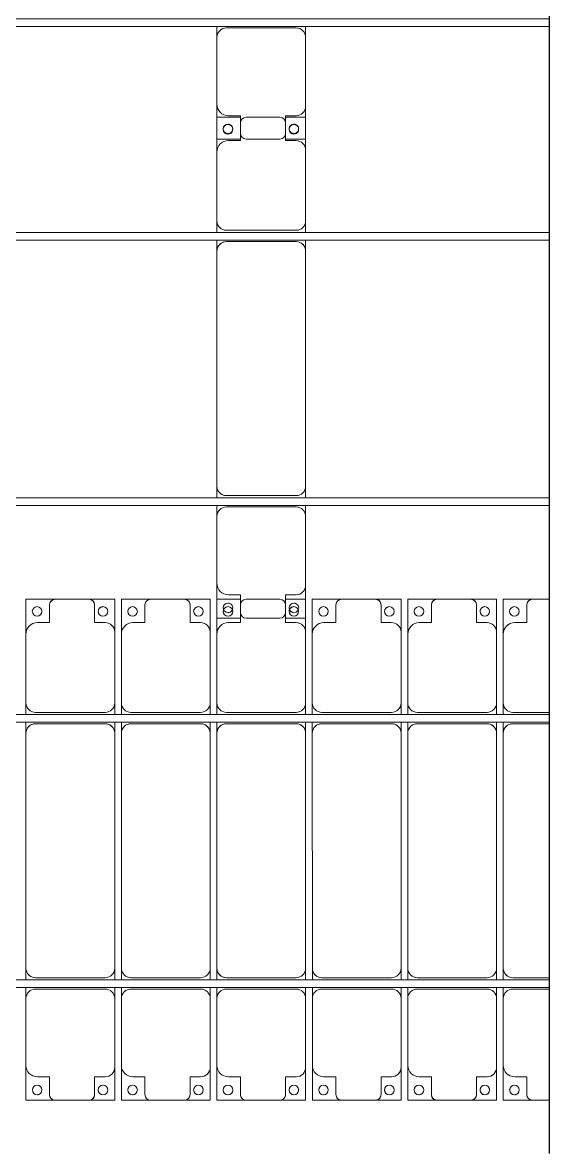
# Model space of a CAD drawing. Header units: millimetres. Extents: x -496478 to -186190, y -204059 to -87354.
# Drawn here: x -381991 to -379232, y -170997 to -165073 of the extents above; entities that cross this region are included whole.
import ezdxf

# ---------------------------------------------------------------- set-up
doc = ezdxf.new("R2010")
doc.units = ezdxf.units.MM
for name, color, linetype, lineweight in [('A-DETL-MBND', 5, 'Continuous', 9), ('A-GENM', 13, 'Continuous', 9), ('S-BEAM', 12, 'Continuous', 9)]:
    doc.layers.add(name, color=color, linetype=linetype, lineweight=lineweight)

# ---------------------------------------------------------------- blocks, each defined once
blk = doc.blocks.new('Dải phao đi lại kèm đỡ invester - DẢI PHAO ĐI LẠI-18893-BỐ TRÍ KHUNG KẾT CẤU BÈ PIN 01')
at = {"layer": 'A-DETL-MBND', "color": 8}
for p, q in [((56758.4, 1312.2), (56911.8, 1312.2)), ((56758.4, 1129.7), (56758.4, 1312.2)), ((56911.8, 1312.2), (56758.4, 1312.2)), ((57088.2, 1312.2), (56911.8, 1312.2)), ((57088.2, 1312.2), (57223.4, 1312.2)), ((57223.4, 1312.2), (57088.2, 1312.2)), ((57223.4, 1312.2), (57223.4, 1139.7)), ((57258.4, 1312.2), (57411.8, 1312.2)), ((57258.4, 1129.7), (57258.4, 1312.2)), ((57411.8, 1312.2), (57258.4, 1312.2)), ((57588.2, 1312.2), (57411.8, 1312.2)), ((57588.2, 1312.2), (57723.4, 1312.2)), ((57723.4, 1312.2), (57588.2, 1312.2)), ((57723.4, 1312.2), (57723.4, 1139.7)), ((57758.4, 1312.2), (57881.8, 1312.2)), ((57758.4, 1129.7), (57758.4, 1312.2)), ((58088.2, 1312.2), (57911.8, 1312.2)), ((58118.2, 1312.2), (58223.4, 1312.2)), ((58223.4, 1312.2), (58223.4, 1139.7)), ((58258.4, 1312.2), (58411.8, 1312.2)), ((58258.4, 1129.7), (58258.4, 1312.2)), ((58411.8, 1312.2), (58258.4, 1312.2)), ((58588.2, 1312.2), (58411.8, 1312.2)), ((58588.2, 1312.2), (58723.4, 1312.2)), ((58723.4, 1312.2), (58588.2, 1312.2)), ((58723.4, 1312.2), (58723.4, 1139.7)), ((58758.4, 1312.2), (58911.8, 1312.2)), ((58758.4, 1129.7), (58758.4, 1312.2)), ((58911.8, 1312.2), (58758.4, 1312.2)), ((59088.2, 1312.2), (58911.8, 1312.2)), ((59088.2, 1312.2), (59223.4, 1312.2)), ((59223.4, 1312.2), (59088.2, 1312.2)), ((59223.4, 1312.2), (59223.4, 1139.7)), ((59258.4, 1312.2), (59411.8, 1312.2)), ((59258.4, 1129.7), (59258.4, 1312.2)), ((59411.8, 1312.2), (59258.4, 1312.2)), ((59500, 1312.2), (59411.8, 1312.2)), ((56881.8, 1282.2), (56881.8, 1189.7)), ((57118.2, 1189.7), (57118.2, 1282.2)), ((57381.8, 1282.2), (57381.8, 1189.7)), ((57618.2, 1189.7), (57618.2, 1282.2)), ((57881.8, 1282.2), (57881.8, 1189.7)), ((58118.2, 1189.7), (58118.2, 1282.2)), ((58381.8, 1282.2), (58381.8, 1189.7)), ((58618.2, 1189.7), (58618.2, 1282.2)), ((58881.8, 1282.2), (58881.8, 1189.7)), ((59118.2, 1189.7), (59118.2, 1282.2)), ((59381.8, 1282.2), (59381.8, 1189.7)), ((56881.8, 1189.7), (56818.4, 1189.7)), ((57173.4, 1189.7), (57118.2, 1189.7)), ((57381.8, 1189.7), (57318.4, 1189.7)), ((57673.4, 1189.7), (57618.2, 1189.7)), ((57881.8, 1189.7), (57818.4, 1189.7)), ((58173.4, 1189.7), (58118.2, 1189.7)), ((58381.8, 1189.7), (58318.4, 1189.7)), ((58673.4, 1189.7), (58618.2, 1189.7)), ((58881.8, 1189.7), (58818.4, 1189.7)), ((59173.4, 1189.7), (59118.2, 1189.7)), ((59381.8, 1189.7), (59318.4, 1189.7)), ((56758.4, 1129.7), (56758.4, 769.7)), ((57223.4, 769.7), (57223.4, 1139.7)), ((57258.4, 1129.7), (57258.4, 769.7)), ((57723.4, 769.7), (57723.4, 1139.7)), ((57758.4, 1129.7), (57758.4, 769.7)), ((58223.4, 769.7), (58223.4, 1139.7)), ((58258.4, 1129.7), (58258.4, 769.7)), ((58723.4, 769.7), (58723.4, 1139.7)), ((58758.4, 1129.7), (58758.4, 769.7)), ((59223.4, 769.7), (59223.4, 1139.7)), ((59258.4, 1129.7), (59258.4, 769.7)), ((56758.4, 708), (56758.4, 769.7)), ((56808.4, 719.7), (57173.4, 719.7)), ((57223.4, 769.7), (57223.4, 708)), ((57258.4, 708), (57258.4, 769.7)), ((57308.4, 719.7), (57673.4, 719.7)), ((57723.4, 769.7), (57723.4, 708)), ((57758.4, 708), (57758.4, 769.7)), ((57808.4, 719.7), (58173.4, 719.7)), ((58223.4, 769.7), (58223.4, 708)), ((58258.4, 708), (58258.4, 769.7)), ((58308.4, 719.7), (58673.4, 719.7)), ((58723.4, 769.7), (58723.4, 708)), ((58758.4, 708), (58758.4, 769.7)), ((58808.4, 719.7), (59173.4, 719.7)), ((59223.4, 769.7), (59223.4, 708)), ((59258.4, 708), (59258.4, 769.7)), ((59308.4, 719.7), (59500, 719.7)), ((56758.4, 610.3), (56758.4, 668)), ((57173.4, 660.3), (56808.4, 660.3)), ((57223.4, 668), (57223.4, 610.3)), ((57258.4, 610.3), (57258.4, 668)), ((57673.4, 660.3), (57308.4, 660.3)), ((57723.4, 668), (57723.4, 610.3)), ((57758.4, 610.3), (57758.4, 668)), ((58173.4, 660.3), (57808.4, 660.3)), ((58223.4, 668), (58223.4, 610.3)), ((58258.4, 610.3), (58258.4, 668)), ((58673.4, 660.3), (58308.4, 660.3)), ((58723.4, 668), (58723.4, 610.3)), ((58758.4, 610.3), (58758.4, 668)), ((59173.4, 660.3), (58808.4, 660.3)), ((59223.4, 668), (59223.4, 610.3)), ((59258.4, 610.3), (59258.4, 668)), ((59500, 660.3), (59308.4, 660.3)), ((56758.4, 610.3), (56758.4, -620.3)), ((57223.4, -620.3), (57223.4, 610.3)), ((57258.4, 610.3), (57258.4, -620.3)), ((57723.4, -620.3), (57723.4, 610.3)), ((57758.4, 610.3), (57758.4, -620.3)), ((58223.4, -620.3), (58223.4, 610.3)), ((58258.4, 610.3), (58258.4, -620.3)), ((58723.4, -620.3), (58723.4, 610.3)), ((58758.4, 610.3), (58758.4, -620.3)), ((59223.4, -620.3), (59223.4, 610.3)), ((59258.4, 610.3), (59258.4, -620.3)), ((56758.4, -682), (56758.4, -620.3)), ((57223.4, -620.3), (57223.4, -682)), ((57258.4, -682), (57258.4, -620.3)), ((57723.4, -620.3), (57723.4, -682)), ((57758.4, -682), (57758.4, -620.3)), ((58223.4, -620.3), (58223.4, -682)), ((58258.4, -682), (58258.4, -620.3)), ((58723.4, -620.3), (58723.4, -682)), ((58758.4, -682), (58758.4, -620.3)), ((59223.4, -620.3), (59223.4, -682)), ((59258.4, -682), (59258.4, -620.3)), ((56808.4, -670.3), (57173.4, -670.3)), ((57308.4, -670.3), (57673.4, -670.3)), ((57808.4, -670.3), (58173.4, -670.3)), ((58308.4, -670.3), (58673.4, -670.3)), ((58808.4, -670.3), (59173.4, -670.3)), ((59308.4, -670.3), (59500, -670.3)), ((56758.4, -779.7), (56758.4, -722)), ((57173.4, -729.7), (56808.4, -729.7)), ((57223.4, -722), (57223.4, -779.7)), ((57258.4, -779.7), (57258.4, -722)), ((57673.4, -729.7), (57308.4, -729.7)), ((57723.4, -722), (57723.4, -779.7)), ((57758.4, -779.7), (57758.4, -722)), ((58173.4, -729.7), (57808.4, -729.7)), ((58223.4, -722), (58223.4, -779.7)), ((58258.4, -779.7), (58258.4, -722)), ((58673.4, -729.7), (58308.4, -729.7)), ((58723.4, -722), (58723.4, -779.7)), ((58758.4, -779.7), (58758.4, -722)), ((59173.4, -729.7), (58808.4, -729.7)), ((59223.4, -722), (59223.4, -779.7)), ((59258.4, -779.7), (59258.4, -722)), ((59500, -729.7), (59308.4, -729.7)), ((56758.4, -779.7), (56758.4, -1129.7)), ((57223.4, -1139.7), (57223.4, -779.7)), ((57258.4, -779.7), (57258.4, -1129.7)), ((57723.4, -1139.7), (57723.4, -779.7)), ((57758.4, -779.7), (57758.4, -1129.7)), ((58223.4, -1139.7), (58223.4, -779.7)), ((58258.4, -779.7), (58258.4, -1129.7)), ((58723.4, -1139.7), (58723.4, -779.7)), ((58758.4, -779.7), (58758.4, -1129.7)), ((59223.4, -1139.7), (59223.4, -779.7)), ((59258.4, -779.7), (59258.4, -1129.7)), ((56758.4, -1312.2), (56758.4, -1129.7)), ((57223.4, -1139.7), (57223.4, -1312.2)), ((57258.4, -1312.2), (57258.4, -1129.7)), ((57723.4, -1139.7), (57723.4, -1312.2)), ((57758.4, -1312.2), (57758.4, -1129.7)), ((58223.4, -1139.7), (58223.4, -1312.2)), ((58258.4, -1312.2), (58258.4, -1129.7)), ((58723.4, -1139.7), (58723.4, -1312.2)), ((58758.4, -1312.2), (58758.4, -1129.7)), ((59223.4, -1139.7), (59223.4, -1312.2)), ((59258.4, -1312.2), (59258.4, -1129.7)), ((56818.4, -1189.7), (56881.8, -1189.7)), ((56881.8, -1189.7), (56881.8, -1282.2)), ((57118.2, -1282.2), (57118.2, -1189.7)), ((57118.2, -1189.7), (57173.4, -1189.7)), ((57318.4, -1189.7), (57381.8, -1189.7)), ((57381.8, -1189.7), (57381.8, -1282.2)), ((57618.2, -1282.2), (57618.2, -1189.7)), ((57618.2, -1189.7), (57673.4, -1189.7)), ((57818.4, -1189.7), (57881.8, -1189.7)), ((57881.8, -1189.7), (57881.8, -1282.2)), ((58118.2, -1282.2), (58118.2, -1189.7)), ((58118.2, -1189.7), (58173.4, -1189.7)), ((58318.4, -1189.7), (58381.8, -1189.7)), ((58381.8, -1189.7), (58381.8, -1282.2)), ((58618.2, -1282.2), (58618.2, -1189.7)), ((58618.2, -1189.7), (58673.4, -1189.7)), ((58818.4, -1189.7), (58881.8, -1189.7)), ((58881.8, -1189.7), (58881.8, -1282.2)), ((59118.2, -1282.2), (59118.2, -1189.7)), ((59118.2, -1189.7), (59173.4, -1189.7)), ((59318.4, -1189.7), (59381.8, -1189.7)), ((59381.8, -1189.7), (59381.8, -1282.2)), ((56911.8, -1312.2), (56758.4, -1312.2)), ((56758.4, -1312.2), (56911.8, -1312.2)), ((56911.8, -1312.2), (57088.2, -1312.2)), ((57223.4, -1312.2), (57088.2, -1312.2)), ((57088.2, -1312.2), (57223.4, -1312.2)), ((57411.8, -1312.2), (57258.4, -1312.2)), ((57258.4, -1312.2), (57411.8, -1312.2)), ((57411.8, -1312.2), (57588.2, -1312.2)), ((57723.4, -1312.2), (57588.2, -1312.2)), ((57588.2, -1312.2), (57723.4, -1312.2)), ((57911.8, -1312.2), (57758.4, -1312.2)), ((57758.4, -1312.2), (57911.8, -1312.2)), ((57911.8, -1312.2), (58088.2, -1312.2)), ((58223.4, -1312.2), (58088.2, -1312.2)), ((58088.2, -1312.2), (58223.4, -1312.2)), ((58411.8, -1312.2), (58258.4, -1312.2)), ((58258.4, -1312.2), (58411.8, -1312.2)), ((58411.8, -1312.2), (58588.2, -1312.2)), ((58723.4, -1312.2), (58588.2, -1312.2)), ((58588.2, -1312.2), (58723.4, -1312.2)), ((58911.8, -1312.2), (58758.4, -1312.2)), ((58758.4, -1312.2), (58911.8, -1312.2)), ((58911.8, -1312.2), (59088.2, -1312.2)), ((59223.4, -1312.2), (59088.2, -1312.2)), ((59088.2, -1312.2), (59223.4, -1312.2)), ((59411.8, -1312.2), (59258.4, -1312.2)), ((59258.4, -1312.2), (59411.8, -1312.2)), ((59411.8, -1312.2), (59500, -1312.2))]:
    blk.add_line(p, q, dxfattribs=at)
for centre, radius, start, end in [((56911.8, 1282.2), 30, 90, 180), ((56911.8, 1282.2), 30, 90, 165), ((56911.8, 1282.2), 30, 90, 105), ((56911.8, 1282.2), 30, 90, 105), ((57088.2, 1282.2), 30, 0, 90), ((57088.2, 1282.2), 30, 75, 90), ((57088.2, 1282.2), 30, 15, 90), ((57088.2, 1282.2), 30, 75, 90), ((57411.8, 1282.2), 30, 90, 180), ((57411.8, 1282.2), 30, 90, 165), ((57411.8, 1282.2), 30, 90, 105), ((57411.8, 1282.2), 30, 90, 105), ((57588.2, 1282.2), 30, 0, 90), ((57588.2, 1282.2), 30, 75, 90), ((57588.2, 1282.2), 30, 15, 90), ((57588.2, 1282.2), 30, 75, 90), ((57911.8, 1282.2), 30, 90, 180), ((58088.2, 1282.2), 30, 0, 90), ((58411.8, 1282.2), 30, 90, 180), ((58411.8, 1282.2), 30, 90, 165), ((58411.8, 1282.2), 30, 90, 105), ((58411.8, 1282.2), 30, 90, 105), ((58588.2, 1282.2), 30, 360, 90), ((58588.2, 1282.2), 30, 75, 90), ((58588.2, 1282.2), 30, 15, 90), ((58588.2, 1282.2), 30, 75, 90), ((58911.8, 1282.2), 30, 90, 180), ((58911.8, 1282.2), 30, 90, 165), ((58911.8, 1282.2), 30, 90, 105), ((58911.8, 1282.2), 30, 90, 105), ((59088.2, 1282.2), 30, 0, 90), ((59088.2, 1282.2), 30, 75, 90), ((59088.2, 1282.2), 30, 15, 90), ((59088.2, 1282.2), 30, 75, 90), ((59411.8, 1282.2), 30, 90, 180), ((59411.8, 1282.2), 30, 90, 165), ((59411.8, 1282.2), 30, 90, 105), ((59411.8, 1282.2), 30, 90, 105), ((56816.8, 1248.6), 25, 90, 270), ((56816.8, 1248.6), 25, 270, 90), ((57161.8, 1248.6), 25, 90, 270), ((57161.8, 1248.6), 25, 150, 180), ((57161.8, 1248.6), 25, 120, 135), ((57161.8, 1248.6), 25, 90, 105), ((57161.8, 1248.6), 25, 270, 90), ((57316.8, 1248.6), 25, 90, 270), ((57316.8, 1248.6), 25, 270, 90), ((57661.8, 1248.6), 25, 90, 270), ((57661.8, 1248.6), 25, 150, 180), ((57661.8, 1248.6), 25, 120, 135), ((57661.8, 1248.6), 25, 90, 105), ((57661.8, 1248.6), 25, 270, 90), ((57816.8, 1248.6), 25, 90, 270), ((57816.8, 1248.6), 25, 270, 90), ((58161.8, 1248.6), 25, 90, 270), ((58161.8, 1248.6), 25, 150, 180), ((58161.8, 1248.6), 25, 120, 135), ((58161.8, 1248.6), 25, 90, 105), ((58161.8, 1248.6), 25, 270, 90), ((58316.8, 1248.6), 25, 90, 270), ((58316.8, 1248.6), 25, 270, 90), ((58661.8, 1248.6), 25, 90, 270), ((58661.8, 1248.6), 25, 150, 180), ((58661.8, 1248.6), 25, 120, 135), ((58661.8, 1248.6), 25, 90, 105), ((58661.8, 1248.6), 25, 270, 90), ((58816.8, 1248.6), 25, 90, 270), ((58816.8, 1248.6), 25, 270, 90), ((59161.8, 1248.6), 25, 90, 270), ((59161.8, 1248.6), 25, 150, 180), ((59161.8, 1248.6), 25, 120, 135), ((59161.8, 1248.6), 25, 90, 105), ((59161.8, 1248.6), 25, 270, 90), ((59316.8, 1248.6), 25, 90, 270), ((59316.8, 1248.6), 25, 270, 90), ((56818.4, 1129.7), 60, 90, 180), ((56818.4, 1129.7), 60, 90, 135), ((57173.4, 1139.7), 50, 360, 90), ((57173.4, 1139.7), 50, 45, 90), ((57318.4, 1129.7), 60, 90, 180), ((57318.4, 1129.7), 60, 90, 135), ((57673.4, 1139.7), 50, 0, 90), ((57673.4, 1139.7), 50, 45, 90), ((57818.4, 1129.7), 60, 90, 180), ((57818.4, 1129.7), 60, 90, 135), ((58173.4, 1139.7), 50, 0, 90), ((58173.4, 1139.7), 50, 45, 90), ((58318.4, 1129.7), 60, 90, 180), ((58318.4, 1129.7), 60, 90, 135), ((58673.4, 1139.7), 50, 360, 90), ((58673.4, 1139.7), 50, 45, 90), ((58818.4, 1129.7), 60, 90, 180), ((58818.4, 1129.7), 60, 90, 135), ((59173.4, 1139.7), 50, 360, 90), ((59173.4, 1139.7), 50, 45, 90), ((59318.4, 1129.7), 60, 90, 180), ((59318.4, 1129.7), 60, 90, 135), ((56808.4, 769.7), 50, 180, 270), ((56808.4, 769.7), 50, 225, 270), ((57173.4, 769.7), 50, 270, 0), ((57173.4, 769.7), 50, 270, 315), ((57308.4, 769.7), 50, 180, 270), ((57308.4, 769.7), 50, 225, 270), ((57673.4, 769.7), 50, 270, 0), ((57673.4, 769.7), 50, 270, 315), ((57808.4, 769.7), 50, 180, 270), ((57808.4, 769.7), 50, 225, 270), ((58173.4, 769.7), 50, 270, 0), ((58173.4, 769.7), 50, 270, 315), ((58308.4, 769.7), 50, 180, 270), ((58308.4, 769.7), 50, 225, 270), ((58673.4, 769.7), 50, 270, 360), ((58673.4, 769.7), 50, 270, 315), ((58808.4, 769.7), 50, 180, 270), ((58808.4, 769.7), 50, 225, 270), ((59173.4, 769.7), 50, 270, 0), ((59173.4, 769.7), 50, 270, 315), ((59308.4, 769.7), 50, 180, 270), ((59308.4, 769.7), 50, 225, 270), ((56808.4, 610.3), 50, 90, 180), ((56808.4, 610.3), 50, 105, 180), ((57173.4, 610.3), 50, 0, 90), ((57173.4, 610.3), 50, 15, 90), ((57308.4, 610.3), 50, 90, 180), ((57308.4, 610.3), 50, 105, 180), ((57673.4, 610.3), 50, 0, 90), ((57673.4, 610.3), 50, 15, 90), ((57808.4, 610.3), 50, 90, 180), ((57808.4, 610.3), 50, 105, 180), ((58173.4, 610.3), 50, 0, 90), ((58173.4, 610.3), 50, 15, 90), ((58308.4, 610.3), 50, 90, 180), ((58308.4, 610.3), 50, 105, 180), ((58673.4, 610.3), 50, 0, 90), ((58673.4, 610.3), 50, 15, 90), ((58808.4, 610.3), 50, 90, 180), ((58808.4, 610.3), 50, 105, 180), ((59173.4, 610.3), 50, 0, 90), ((59173.4, 610.3), 50, 15, 90), ((59308.4, 610.3), 50, 90, 180), ((59308.4, 610.3), 50, 105, 180), ((56808.4, -620.3), 50, 180, 270), ((56808.4, -620.3), 50, 195, 270), ((57173.4, -620.3), 50, 270, 0), ((57173.4, -620.3), 50, 270, 0), ((57308.4, -620.3), 50, 180, 270), ((57308.4, -620.3), 50, 195, 270), ((57673.4, -620.3), 50, 270, 0), ((57673.4, -620.3), 50, 270, 0), ((57808.4, -620.3), 50, 180, 270), ((57808.4, -620.3), 50, 195, 270), ((58173.4, -620.3), 50, 270, 0), ((58173.4, -620.3), 50, 270, 0), ((58308.4, -620.3), 50, 180, 270), ((58308.4, -620.3), 50, 195, 270), ((58673.4, -620.3), 50, 270, 0), ((58673.4, -620.3), 50, 270, 0), ((58808.4, -620.3), 50, 180, 270), ((58808.4, -620.3), 50, 195, 270), ((59173.4, -620.3), 50, 270, 360), ((59173.4, -620.3), 50, 270, 360), ((59308.4, -620.3), 50, 180, 270), ((59308.4, -620.3), 50, 195, 270), ((56808.4, -779.7), 50, 90, 180), ((56808.4, -779.7), 50, 90, 135), ((57173.4, -779.7), 50, 0, 90), ((57173.4, -779.7), 50, 45, 90), ((57308.4, -779.7), 50, 90, 180), ((57308.4, -779.7), 50, 90, 135), ((57673.4, -779.7), 50, 0, 90), ((57673.4, -779.7), 50, 45, 90), ((57808.4, -779.7), 50, 90, 180), ((57808.4, -779.7), 50, 90, 135), ((58173.4, -779.7), 50, 0, 90), ((58173.4, -779.7), 50, 45, 90), ((58308.4, -779.7), 50, 90, 180), ((58308.4, -779.7), 50, 90, 135), ((58673.4, -779.7), 50, 0, 90), ((58673.4, -779.7), 50, 45, 90), ((58808.4, -779.7), 50, 90, 180), ((58808.4, -779.7), 50, 90, 135), ((59173.4, -779.7), 50, 0, 90), ((59173.4, -779.7), 50, 45, 90), ((59308.4, -779.7), 50, 90, 180), ((59308.4, -779.7), 50, 90, 135), ((56818.4, -1129.7), 60, 180, 270), ((56818.4, -1129.7), 60, 225, 270), ((57173.4, -1139.7), 50, 270, 0), ((57173.4, -1139.7), 50, 270, 315), ((57318.4, -1129.7), 60, 180, 270), ((57318.4, -1129.7), 60, 225, 270), ((57673.4, -1139.7), 50, 270, 0), ((57673.4, -1139.7), 50, 270, 315), ((57818.4, -1129.7), 60, 180, 270), ((57818.4, -1129.7), 60, 225, 270), ((58173.4, -1139.7), 50, 270, 0), ((58173.4, -1139.7), 50, 270, 315), ((58318.4, -1129.7), 60, 180, 270), ((58318.4, -1129.7), 60, 225, 270), ((58673.4, -1139.7), 50, 270, 0), ((58673.4, -1139.7), 50, 270, 315), ((58818.4, -1129.7), 60, 180, 270), ((58818.4, -1129.7), 60, 225, 270), ((59173.4, -1139.7), 50, 270, 360), ((59173.4, -1139.7), 50, 270, 315), ((59318.4, -1129.7), 60, 180, 270), ((59318.4, -1129.7), 60, 225, 270), ((56816.8, -1258.6), 25, 90, 270), ((56816.8, -1258.6), 25, 270, 90), ((57161.8, -1258.6), 25, 90, 270), ((57161.8, -1258.6), 25, 270, 90), ((57316.8, -1258.6), 25, 90, 270), ((57316.8, -1258.6), 25, 270, 90), ((57661.8, -1258.6), 25, 90, 270), ((57661.8, -1258.6), 25, 270, 90), ((57816.8, -1258.6), 25, 90, 270), ((57816.8, -1258.6), 25, 270, 90), ((58161.8, -1258.6), 25, 90, 270), ((58161.8, -1258.6), 25, 270, 90), ((58316.8, -1258.6), 25, 90, 270), ((58316.8, -1258.6), 25, 270, 90), ((58661.8, -1258.6), 25, 90, 270), ((58661.8, -1258.6), 25, 270, 90), ((58816.8, -1258.6), 25, 90, 270), ((58816.8, -1258.6), 25, 270, 90), ((59161.8, -1258.6), 25, 90, 270), ((59161.8, -1258.6), 25, 270, 90), ((59316.8, -1258.6), 25, 90, 270), ((59316.8, -1258.6), 25, 270, 90), ((56816.8, -1258.6), 25, 165, 180), ((56816.8, -1258.6), 25, 270, 285), ((56911.8, -1282.2), 30, 180, 270), ((56911.8, -1282.2), 30, 195, 270), ((57088.2, -1282.2), 30, 270, 360), ((57088.2, -1282.2), 30, 270, 345), ((57088.2, -1282.2), 30, 315, 330), ((57088.2, -1282.2), 30, 315, 330), ((57161.8, -1258.6), 25, 165, 270), ((57161.8, -1258.6), 25, 360, 15), ((57316.8, -1258.6), 25, 165, 180), ((57316.8, -1258.6), 25, 270, 285), ((57411.8, -1282.2), 30, 180, 270), ((57411.8, -1282.2), 30, 195, 270), ((57588.2, -1282.2), 30, 270, 360), ((57588.2, -1282.2), 30, 270, 345), ((57588.2, -1282.2), 30, 315, 330), ((57588.2, -1282.2), 30, 315, 330), ((57661.8, -1258.6), 25, 165, 270), ((57661.8, -1258.6), 25, 360, 15), ((57816.8, -1258.6), 25, 165, 180), ((57816.8, -1258.6), 25, 270, 285), ((57911.8, -1282.2), 30, 180, 270), ((57911.8, -1282.2), 30, 195, 270), ((58088.2, -1282.2), 30, 270, 360), ((58088.2, -1282.2), 30, 270, 345), ((58088.2, -1282.2), 30, 315, 330), ((58088.2, -1282.2), 30, 315, 330), ((58161.8, -1258.6), 25, 165, 270), ((58161.8, -1258.6), 25, 0, 15), ((58316.8, -1258.6), 25, 165, 180), ((58316.8, -1258.6), 25, 270, 285), ((58411.8, -1282.2), 30, 180, 270), ((58411.8, -1282.2), 30, 195, 270), ((58588.2, -1282.2), 30, 270, 0), ((58588.2, -1282.2), 30, 270, 345), ((58588.2, -1282.2), 30, 315, 330), ((58588.2, -1282.2), 30, 315, 330), ((58661.8, -1258.6), 25, 165, 270), ((58661.8, -1258.6), 25, 0, 15), ((58816.8, -1258.6), 25, 165, 180), ((58816.8, -1258.6), 25, 270, 285), ((58911.8, -1282.2), 30, 180, 270), ((58911.8, -1282.2), 30, 195, 270), ((59088.2, -1282.2), 30, 270, 360), ((59088.2, -1282.2), 30, 270, 345), ((59088.2, -1282.2), 30, 315, 330), ((59088.2, -1282.2), 30, 315, 330), ((59161.8, -1258.6), 25, 165, 270), ((59161.8, -1258.6), 25, 360, 15), ((59316.8, -1258.6), 25, 165, 180), ((59316.8, -1258.6), 25, 270, 285), ((59411.8, -1282.2), 30, 180, 270), ((59411.8, -1282.2), 30, 195, 270), ((56911.8, -1282.2), 30, 255, 270), ((56911.8, -1282.2), 30, 255, 270), ((57088.2, -1282.2), 30, 270, 285), ((57088.2, -1282.2), 30, 270, 285), ((57411.8, -1282.2), 30, 255, 270), ((57411.8, -1282.2), 30, 255, 270), ((57588.2, -1282.2), 30, 270, 285), ((57588.2, -1282.2), 30, 270, 285), ((57911.8, -1282.2), 30, 255, 270), ((57911.8, -1282.2), 30, 255, 270), ((58088.2, -1282.2), 30, 270, 285), ((58088.2, -1282.2), 30, 270, 285), ((58411.8, -1282.2), 30, 255, 270), ((58411.8, -1282.2), 30, 255, 270), ((58588.2, -1282.2), 30, 270, 285), ((58588.2, -1282.2), 30, 270, 285), ((58911.8, -1282.2), 30, 255, 270), ((58911.8, -1282.2), 30, 255, 270), ((59088.2, -1282.2), 30, 270, 285), ((59088.2, -1282.2), 30, 270, 285), ((59411.8, -1282.2), 30, 255, 270), ((59411.8, -1282.2), 30, 255, 270)]:
    blk.add_arc(centre, radius, start, end, dxfattribs=at)
blk = doc.blocks.new('Dai phao do pin - DẢI PHAO ĐỠ PIN-V30-BỐ TRÍ KHUNG KẾT CẤU BÈ PIN 01')
at = {"layer": 'A-DETL-MBND', "color": 8}
for p, q in [((-1312.2, 241.6), (-1129.7, 241.6)), ((-1312.2, 118.2), (-1312.2, 241.6)), ((-779.7, 241.6), (-1129.7, 241.6)), ((-779.7, 241.6), (-722, 241.6)), ((-682, 241.6), (-620.3, 241.6)), ((610.3, 241.6), (-620.3, 241.6)), ((610.3, 241.6), (668, 241.6)), ((708, 241.6), (769.7, 241.6)), ((1129.7, 241.6), (769.7, 241.6)), ((1129.7, 241.6), (1312.2, 241.6)), ((1197.8, 241.6), (1380.3, 241.6)), ((1197.8, 118.2), (1197.8, 241.6)), ((1312.2, 241.6), (1312.2, 118.2)), ((1730.3, 241.6), (1380.3, 241.6)), ((1730.3, 241.6), (1788, 241.6)), ((-1189.7, 181.6), (-1189.7, 118.2)), ((-729.7, -173.4), (-729.7, 191.6)), ((-670.3, 191.6), (-670.3, -173.4)), ((660.3, -173.4), (660.3, 191.6)), ((719.7, 191.6), (719.7, -173.4)), ((1189.7, 118.2), (1189.7, 181.6)), ((1320.3, 181.6), (1320.3, 118.2)), ((1780.3, -173.4), (1780.3, 191.6)), ((-1312.2, 88.2), (-1312.2, -88.2)), ((-1189.7, 118.2), (-1282.2, 118.2)), ((1282.2, 118.2), (1189.7, 118.2)), ((1197.8, 88.2), (1197.8, -88.2)), ((1320.3, 118.2), (1227.8, 118.2)), ((1312.2, -88.2), (1312.2, 88.2)), ((-1312.2, -223.4), (-1312.2, -118.2)), ((-1282.2, -118.2), (-1189.7, -118.2)), ((-1189.7, -118.2), (-1189.7, -173.4)), ((1189.7, -173.4), (1189.7, -118.2)), ((1189.7, -118.2), (1282.2, -118.2)), ((1197.8, -223.4), (1197.8, -118.2)), ((1227.8, -118.2), (1320.3, -118.2)), ((1312.2, -118.2), (1312.2, -223.4)), ((1320.3, -118.2), (1320.3, -173.4)), ((-1139.7, -223.4), (-1312.2, -223.4)), ((-1139.7, -223.4), (-779.7, -223.4)), ((-722, -223.4), (-779.7, -223.4)), ((-620.3, -223.4), (-682, -223.4)), ((-620.3, -223.4), (610.3, -223.4)), ((668, -223.4), (610.3, -223.4)), ((769.7, -223.4), (708, -223.4)), ((769.7, -223.4), (1139.7, -223.4)), ((1312.2, -223.4), (1139.7, -223.4)), ((1370.3, -223.4), (1197.8, -223.4)), ((1370.3, -223.4), (1730.3, -223.4)), ((1788, -223.4), (1730.3, -223.4))]:
    blk.add_line(p, q, dxfattribs=at)
for centre, radius, start, end in [((-1129.7, 181.6), 60, 90, 180), ((-779.7, 191.6), 50, 360, 90), ((-620.3, 191.6), 50, 90, 180), ((-620.3, 191.6), 50, 105, 180), ((610.3, 191.6), 50, 360, 90), ((610.3, 191.6), 50, 15, 90), ((769.7, 191.6), 50, 90, 180), ((1129.7, 181.6), 60, 360, 90), ((1380.3, 181.6), 60, 90, 180), ((1730.3, 191.6), 50, 360, 90), ((-1258.6, 183.2), 25, 0, 180), ((-1258.6, 183.2), 25, 180, 0), ((-1258.6, 183.2), 25, 180, 195), ((-1129.7, 181.6), 60, 135, 180), ((-779.7, 191.6), 50, 360, 45), ((769.7, 191.6), 50, 135, 180), ((1129.7, 181.6), 60, 360, 45), ((1248.6, 183.2), 25, 0, 180), ((1248.6, 183.2), 25, 180, 0), ((1251.4, 183.2), 25, 0, 180), ((1251.4, 183.2), 25, 180, 0), ((1251.4, 183.2), 25, 180, 195), ((1380.3, 181.6), 60, 135, 180), ((1730.3, 191.6), 50, 360, 45), ((-1282.2, 88.2), 30, 90, 180), ((1227.8, 88.2), 30, 90, 180), ((1282.2, 88.2), 30, 360, 90), ((-1282.2, -88.2), 30, 180, 270), ((1227.8, -88.2), 30, 180, 270), ((1282.2, -88.2), 30, 270, 360), ((-1258.6, -161.8), 25, 0, 180), ((-1258.6, -161.8), 25, 105, 180), ((-1258.6, -161.8), 25, 180, 0), ((-1139.7, -173.4), 50, 180, 270), ((-1139.7, -173.4), 50, 180, 225), ((-779.7, -173.4), 50, 270, 360), ((-779.7, -173.4), 50, 315, 360), ((-620.3, -173.4), 50, 180, 270), ((-620.3, -173.4), 50, 180, 270), ((610.3, -173.4), 50, 270, 360), ((610.3, -173.4), 50, 285, 360), ((769.7, -173.4), 50, 180, 270), ((769.7, -173.4), 50, 180, 225), ((1139.7, -173.4), 50, 270, 360), ((1139.7, -173.4), 50, 315, 360), ((1248.6, -161.8), 25, 0, 180), ((1248.6, -161.8), 25, 180, 0), ((1251.4, -161.8), 25, 0, 180), ((1251.4, -161.8), 25, 120, 180), ((1251.4, -161.8), 25, 180, 0), ((1251.4, -161.8), 25, 75, 105), ((1248.6, -161.8), 25, 75, 90), ((1248.6, -161.8), 25, 30, 45), ((1248.6, -161.8), 25, 360, 15), ((1370.3, -173.4), 50, 180, 270), ((1370.3, -173.4), 50, 180, 225), ((1730.3, -173.4), 50, 270, 360), ((1730.3, -173.4), 50, 315, 360)]:
    blk.add_arc(centre, radius, start, end, dxfattribs=at)
blk = doc.blocks.new('Dầm C52 - Dầm C52-V86-BỐ TRÍ KHUNG KẾT CẤU BÈ PIN 01')
at = {"layer": 'S-BEAM', "color": 1}
for p, q in [((-10610.9, 20), (-4650.9, 20)), ((-4650.9, -20), (-10610.9, -20))]:
    blk.add_line(p, q, dxfattribs=at)
blk = doc.blocks.new('Dầm C52 - Hộp 40x60-24147-BỐ TRÍ KHUNG KẾT CẤU BÈ PIN 01')
at = {"layer": 'S-BEAM', "color": 3, "lineweight": 25}
blk.add_line((-37857.1, 20), (37857.1, 20), dxfattribs=at)
blk = doc.blocks.new('HOBANMONG_BEPIN 1_rvt-1-BỐ TRÍ KHUNG KẾT CẤU BÈ PIN 01')
at = {"layer": 'A-GENM', "lineweight": 9}
for name, p, rotation in [('Dai phao do pin - DẢI PHAO ĐỠ PIN-V30-BỐ TRÍ KHUNG KẾT CẤU BÈ PIN 01', (-380731.7, -166880.9), 90.00075860989342), ('Dải phao đi lại kèm đỡ invester - DẢI PHAO ĐI LẠI-18893-BỐ TRÍ KHUNG KẾT CẤU BÈ PIN 01', (-438731.7, -169407.1), 0.0007586099545854)]:
    blk.add_blockref(name, p, dxfattribs=dict(at, rotation=rotation))
at = {"layer": 'S-BEAM', "lineweight": 9}
for name, p, rotation in [('Dầm C52 - Hộp 40x60-24147-BỐ TRÍ KHUNG KẾT CẤU BÈ PIN 01', (-379212.2, -133140.1), 90.00075860989166), ('Dầm C52 - Dầm C52-V86-BỐ TRÍ KHUNG KẾT CẤU BÈ PIN 01', (-389842.6, -165073), 180.0007586094741), ('Dầm C52 - Dầm C52-V86-BỐ TRÍ KHUNG KẾT CẤU BÈ PIN 01', (-389842.6, -166193), 180.0007586094741), ('Dầm C52 - Dầm C52-V86-BỐ TRÍ KHUNG KẾT CẤU BÈ PIN 01', (-389842.6, -167583), 180.0007586094741), ('Dầm C52 - Dầm C52-V86-BỐ TRÍ KHUNG KẾT CẤU BÈ PIN 01', (-389842.6, -168718.4), 180.0007586094741), ('Dầm C52 - Dầm C52-V86-BỐ TRÍ KHUNG KẾT CẤU BÈ PIN 01', (-389842.5, -170108.4), 180.0007586094741)]:
    blk.add_blockref(name, p, dxfattribs=dict(at, rotation=rotation))

msp = doc.modelspace()

# ---------------------------------------------------------------- block references
at = {"lineweight": 5}
msp.add_blockref('HOBANMONG_BEPIN 1_rvt-1-BỐ TRÍ KHUNG KẾT CẤU BÈ PIN 01', (0, 0), dxfattribs=at)

doc.saveas('drawing.dxf')
